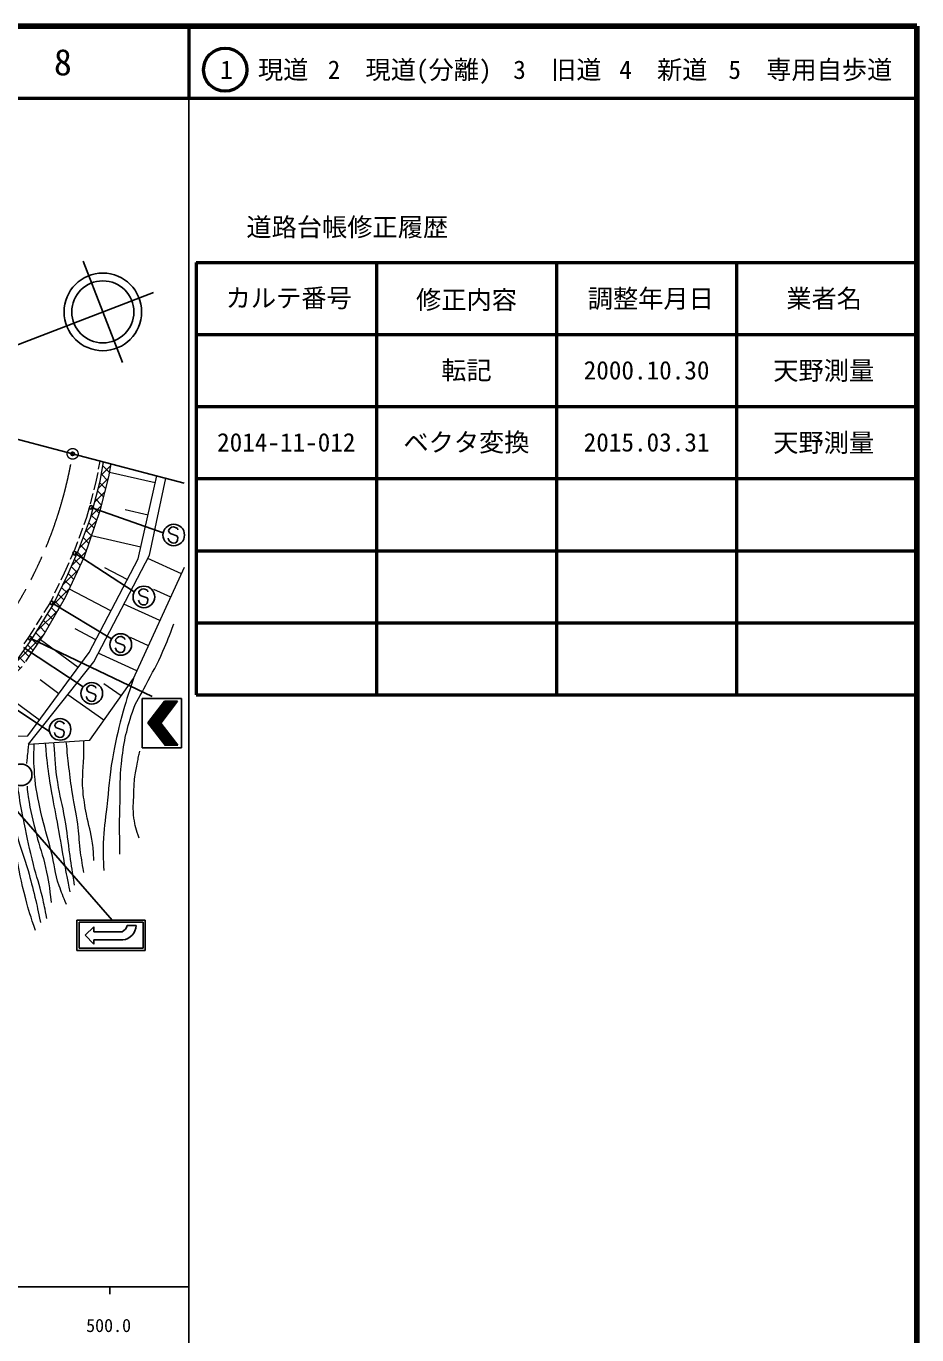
# Model space of a CAD drawing. Units: millimetres, scale not verified. Extents: x 40000 to 680000, y 20000 to 380000.
# Drawn here: x 556408 to 680000, y 198357 to 380000 of the extents above; entities that cross this region are included whole.
import ezdxf
from ezdxf.enums import TextEntityAlignment as Align

# ---------------------------------------------------------------- set-up
doc = ezdxf.new("R2010")
doc.units = ezdxf.units.MM
doc.header["$LTSCALE"] = 1000
doc.header["$PDMODE"] = 32
doc.header["$PDSIZE"] = 500
doc.linetypes.add('CHAIN', pattern=[18.5, 12, -1.5, 3.5, -1.5])
for name, color, linetype, lineweight in [('M-BGD-RSTR', 5, 'Continuous', 25), ('M-BMK', 2, 'CHAIN', 13), ('M-BMK-SRVR', 3, 'Continuous', 25), ('M-STR-STRC', 7, 'Continuous', 25), ('M-TTL', 2, 'Continuous', 140), ('M-TTL-BAND', 7, 'Continuous', 25), ('M-TTL-FRAM', 2, 'Continuous', 50), ('M-TTL-LINE', 7, 'Continuous', 50), ('M-WORK', 1, 'Continuous', 13)]:
    doc.layers.add(name, color=color, linetype=linetype, lineweight=lineweight)
doc.layers.add('M-OTRS', color=6, linetype='Continuous')
doc.layers.add('M-TTL-TXT', color=7, linetype='Continuous')
doc.styles.add('ＭＳ ゴシック', font='')
doc.styles.get('ＭＳ ゴシック').set_extended_font_data('MS Gothic')

msp = doc.modelspace()

# ---------------------------------------------------------------- hatches: boundary and pattern name
at = {"layer": 'M-WORK'}
h = msp.add_hatch(dxfattribs=at)
h.set_pattern_fill('USER', color=256, style=0, pattern_type=2)
h.set_pattern_definition([(45, (565481, 309257), (-707.107, 707.107), []), (135, (565481, 309257), (-707.107, -707.107), [])])
h.paths.add_polyline_path([(565481, 309257), (566727, 312936), (567873, 317465), (567979, 318042), (568197, 319236), (567149, 319511), (566672, 316866), (565313, 311698), (563661, 307276), (562170, 303892), (560154, 299662), (557203, 294900), (554432, 290974), (551555, 287351), (548678, 284243), (546718, 282520), (545886, 281835), (545894, 281366), (547067, 281381), (549544, 283711), (553076, 287493), (553300, 287733), (556364, 291836), (558410, 294842), (558922, 295593), (561879, 300734), (562408, 301873), (564516, 306409)])

# ---------------------------------------------------------------- linework, layer by layer
at = {"layer": 'M-BGD-RSTR'}
for p, q in [((533840, 328260), (562856, 320639)), ((562856, 320639), (578331, 316575))]:
    msp.add_line(p, q, dxfattribs=at)
at = {"layer": 'M-BMK'}
msp.add_circle((562856, 320639), 750, dxfattribs=at)
msp.add_arc((504638, 330214), 59000, 283.67539, 350.6603, dxfattribs=at)
at = {"layer": 'M-BMK-SRVR'}
for p, q in [((564336, 347378), (569757, 333303)), ((548950, 333371), (574084, 343052))]:
    msp.add_line(p, q, dxfattribs=at)
for radius in [5387, 4309]:
    msp.add_circle((567046, 340341), radius, dxfattribs=at)
at = {"layer": 'M-OTRS'}
msp.add_point((562856, 320639), dxfattribs=at)
at = {"layer": 'M-STR-STRC'}
for p, q in [((565423, 313200), (575417, 309688)), ((576178, 308770), (576119, 308934)), ((576196, 310102), (576173, 309932)), ((576173, 309932), (576302, 309658)), ((576389, 310310), (576196, 310102)), ((576302, 309658), (576528, 309548)), ((576586, 310450), (576389, 310310)), ((576528, 309548), (577327, 309267)), ((576834, 310500), (576586, 310450)), ((577008, 310476), (576834, 310500)), ((577225, 310368), (577008, 310476)), ((577390, 310256), (577225, 310368)), ((577327, 309267), (577447, 309008)), ((577441, 310089), (577390, 310256)), ((577447, 309008), (577403, 308667)), ((576304, 308503), (576178, 308770)), ((576459, 308393), (576304, 308503)), ((576678, 308281), (576459, 308393)), ((576859, 308256), (576678, 308281)), ((577110, 308299), (576859, 308256)), ((577297, 308443), (577110, 308299)), ((577403, 308667), (577297, 308443)), ((563146, 306846), (571412, 301469)), ((572248, 301713), (572055, 301505)), ((572444, 301853), (572248, 301713)), ((572693, 301903), (572444, 301853)), ((572867, 301879), (572693, 301903)), ((573084, 301771), (572867, 301879)), ((573249, 301659), (573084, 301771)), ((573300, 301492), (573249, 301659)), ((559969, 299953), (568247, 294944)), ((572036, 300173), (571978, 300338)), ((572055, 301505), (572032, 301335)), ((572032, 301335), (572160, 301061)), ((572163, 299906), (572036, 300173)), ((572160, 301061), (572387, 300952)), ((572318, 299796), (572163, 299906)), ((572537, 299684), (572318, 299796)), ((572387, 300952), (573186, 300670)), ((573156, 299846), (572969, 299702)), ((573262, 300070), (573156, 299846)), ((573186, 300670), (573306, 300411)), ((573306, 300411), (573262, 300070)), ((572718, 299659), (572537, 299684)), ((572969, 299702), (572718, 299659)), ((556963, 295040), (573886, 286947)), ((568847, 294903), (568824, 294733)), ((568824, 294733), (568952, 294459)), ((569040, 295111), (568847, 294903)), ((568952, 294459), (569179, 294349)), ((569236, 295251), (569040, 295111)), ((569179, 294349), (569978, 294068)), ((569485, 295301), (569236, 295251)), ((569659, 295277), (569485, 295301)), ((569876, 295169), (569659, 295277)), ((570041, 295057), (569876, 295169)), ((570092, 294890), (570041, 295057)), ((556039, 293779), (564317, 288297)), ((568828, 293570), (568770, 293735)), ((568955, 293304), (568828, 293570)), ((569110, 293194), (568955, 293304)), ((569329, 293082), (569110, 293194)), ((569510, 293057), (569329, 293082)), ((569761, 293100), (569510, 293057)), ((569948, 293244), (569761, 293100)), ((570054, 293468), (569948, 293244)), ((569978, 294068), (570098, 293809)), ((570098, 293809), (570054, 293468)), ((551375, 287566), (559636, 282123)), ((564828, 288124), (564804, 287953)), ((564804, 287953), (564933, 287680)), ((565020, 288332), (564828, 288124)), ((564933, 287680), (565159, 287570)), ((565217, 288471), (565020, 288332)), ((565159, 287570), (565958, 287288)), ((565466, 288522), (565217, 288471)), ((565639, 288498), (565466, 288522)), ((565856, 288389), (565639, 288498)), ((566021, 288277), (565856, 288389)), ((565958, 287288), (566078, 287029)), ((566072, 288110), (566021, 288277)), ((566078, 287029), (566034, 286688)), ((564809, 286791), (564750, 286956)), ((564935, 286525), (564809, 286791)), ((565090, 286414), (564935, 286525)), ((565309, 286302), (565090, 286414)), ((565490, 286277), (565309, 286302)), ((565741, 286320), (565490, 286277)), ((565928, 286465), (565741, 286320)), ((566034, 286688), (565928, 286465)), ((572512, 286686), (572512, 279837)), ((577965, 286686), (572512, 286686)), ((575598, 286315), (573311, 283307)), ((575692, 284043), (574780, 285240)), ((575789, 284173), (574878, 285368)), ((575887, 284302), (574976, 285497)), ((575985, 284431), (575074, 285626)), ((577391, 286295), (575106, 283267)), ((576082, 284561), (575172, 285755)), ((576180, 284690), (575270, 285884)), ((576277, 284819), (575368, 286013)), ((576375, 284949), (575466, 286142)), ((576473, 285078), (575564, 286270)), ((577391, 286295), (575598, 286315)), ((576570, 285207), (575727, 286314)), ((576668, 285337), (575925, 286312)), ((576765, 285466), (576123, 286309)), ((576863, 285595), (576320, 286307)), ((576960, 285725), (576518, 286305)), ((577058, 285854), (576716, 286303)), ((577156, 285983), (576914, 286301)), ((577253, 286112), (577112, 286298)), ((577351, 286242), (577309, 286296)), ((577965, 279837), (577965, 286686)), ((560814, 283466), (560618, 283327)), ((561063, 283517), (560814, 283466)), ((561237, 283492), (561063, 283517)), ((561453, 283384), (561237, 283492)), ((561618, 283272), (561453, 283384)), ((575871, 280205), (573409, 283436)), ((576068, 280203), (573507, 283565)), ((576265, 280202), (573605, 283693)), ((576462, 280200), (573703, 283822)), ((576659, 280199), (573801, 283951)), ((576856, 280198), (573899, 284080)), ((577054, 280196), (573997, 284209)), ((577251, 280195), (574095, 284338)), ((575106, 283268), (574193, 284467)), ((575204, 283397), (574291, 284595)), ((575301, 283526), (574389, 284724)), ((575399, 283655), (574487, 284853)), ((575497, 283785), (574585, 284982)), ((575594, 283914), (574683, 285111)), ((545776, 281766), (568330, 255925)), ((560406, 281786), (560348, 281951)), ((560425, 283118), (560401, 282948)), ((560401, 282948), (560530, 282675)), ((560533, 281520), (560406, 281786)), ((560618, 283327), (560425, 283118)), ((560530, 282675), (560757, 282565)), ((560757, 282565), (561555, 282283)), ((561632, 281683), (561526, 281459)), ((561555, 282283), (561676, 282024)), ((561670, 283105), (561618, 283272)), ((561676, 282024), (561632, 281683)), ((575673, 280206), (573311, 283307)), ((575106, 283267), (577448, 280193)), ((560688, 281409), (560533, 281520)), ((560907, 281297), (560688, 281409)), ((561087, 281272), (560907, 281297)), ((561339, 281315), (561087, 281272)), ((561526, 281459), (561339, 281315)), ((572512, 279837), (577965, 279837)), ((577448, 280193), (575594, 280206)), ((563441, 255925), (563441, 251706)), ((572941, 255925), (563441, 255925)), ((572641, 255625), (563741, 255625)), ((563741, 255625), (563741, 252006)), ((564583, 253827), (565813, 254989)), ((565813, 254311), (565813, 254989)), ((569709, 254311), (565813, 254311)), ((571660, 255165), (570425, 255165)), ((572641, 252006), (572641, 255625)), ((572941, 251706), (572941, 255925)), ((565813, 252597), (564583, 253827)), ((565813, 252597), (565813, 253168)), ((565813, 253168), (569817, 253168)), ((563441, 251706), (572941, 251706)), ((563741, 252006), (572641, 252006))]:
    msp.add_line(p, q, dxfattribs=at)
for centre, radius in [((565423, 313200), 250), ((576884, 309373), 1500), ((563146, 306846), 250), ((572742, 300776), 1500), ((559969, 299953), 250), ((556963, 295040), 250), ((569534, 294174), 1500), ((565515, 287395), 1500), ((561112, 282390), 1500), ((555707, 276086), 1500)]:
    msp.add_circle(centre, radius, dxfattribs=at)
for centre, radius, start, end in [((569245, 255416), 1199, 292.79898, 348.91022), ((569556, 255257), 2105, 277.11652, 357.48672)]:
    msp.add_arc(centre, radius, start, end, dxfattribs=at)
at = {"layer": 'M-TTL'}
for p, q in [((680000, 380000), (40000, 380000)), ((680000, 20000), (680000, 380000))]:
    msp.add_line(p, q, dxfattribs=at)
at = {"layer": 'M-TTL-BAND'}
for p, q in [((579000, 20000), (579000, 370000)), ((40000, 205000), (579000, 205000)), ((568000, 205000), (568000, 204000))]:
    msp.add_line(p, q, dxfattribs=at)
at = {"layer": 'M-TTL-FRAM'}
for p, q in [((580000, 347197), (580000, 287197)), ((580000, 347197), (680000, 347197)), ((580000, 287197), (680000, 287197))]:
    msp.add_line(p, q, dxfattribs=at)
at = {"layer": 'M-TTL-LINE'}
for p, q in [((579000, 380000), (579000, 370000)), ((40000, 370000), (680000, 370000)), ((605000, 347197), (605000, 287197)), ((630000, 347197), (630000, 287197)), ((655000, 347197), (655000, 287197)), ((580000, 337197), (680000, 337197)), ((580000, 327197), (680000, 327197)), ((580000, 317197), (680000, 317197)), ((580000, 307197), (680000, 307197)), ((580000, 297197), (680000, 297197))]:
    msp.add_line(p, q, dxfattribs=at)
msp.add_circle((584031, 373958), 3000, dxfattribs=at)
at = {"layer": 'M-WORK'}
for p, q in [((566183, 316974), (566376, 318041)), ((566465, 318533), (566657, 319600)), ((566672, 316866), (567149, 319511)), ((567873, 317465), (568197, 319236)), ((574330, 316592), (567979, 318042)), ((565313, 311698), (566672, 316866)), ((565827, 315621), (566183, 316974)), ((566727, 312936), (567873, 317465)), ((571929, 306076), (574552, 317567)), ((573527, 306555), (575799, 317240)), ((565319, 313687), (565700, 315137)), ((564516, 306409), (566727, 312936)), ((564836, 311849), (565192, 313203)), ((573315, 312147), (570139, 312871)), ((563661, 307276), (565313, 311698)), ((564454, 310828), (564836, 311849)), ((563755, 308954), (564279, 310359)), ((572300, 307701), (565481, 309257)), ((562170, 303892), (563661, 307276)), ((562557, 306011), (563198, 307464)), ((563198, 307464), (563580, 308486)), ((561715, 304101), (562356, 305554)), ((561879, 300734), (564516, 306409)), ((565156, 293068), (571929, 306076)), ((565775, 291770), (573527, 306555)), ((577947, 304007), (573305, 306130)), ((560154, 299662), (562170, 303892)), ((561253, 303130), (561715, 304101)), ((570438, 303212), (567336, 304827)), ((571290, 289452), (578363, 304917)), ((560392, 301324), (561037, 302678)), ((568176, 298869), (562408, 301873)), ((576461, 300758), (574140, 301819)), ((558909, 298601), (559715, 299902)), ((558922, 295593), (561879, 300734)), ((559715, 299902), (560177, 300873)), ((574974, 297509), (569981, 299792)), ((557203, 294900), (560154, 299662)), ((557855, 296901), (558646, 298176)), ((556786, 295176), (557592, 296476)), ((566074, 294832), (563190, 296334)), ((554432, 290974), (557203, 294900)), ((556130, 294246), (556786, 295176)), ((556364, 291836), (558922, 295593)), ((563637, 291002), (558410, 294842)), ((573376, 294013), (570879, 295155)), ((556657, 281500), (565156, 293068)), ((571777, 290518), (566407, 292975)), ((556744, 280341), (565775, 291770)), ((560950, 287343), (558336, 289263)), ((565255, 280900), (571290, 289452)), ((558262, 283684), (553076, 287493)), ((567199, 283655), (562168, 287205)), ((569582, 287032), (567170, 288735)), ((545894, 281366), (556657, 281500)), ((556744, 280341), (565255, 280900))]:
    msp.add_line(p, q, dxfattribs=at)
for points, knots in [([(569399, 265057), (569375, 268603), (569355, 269539), (569429, 272410), (569482, 274440), (569423, 275585), (569629, 277605), (569921, 280462), (570258, 282068), (571148, 284798), (571652, 286344), (572296, 287061), (573026, 288514), (573950, 290355), (574559, 291343), (575384, 293230), (576029, 294707), (576232, 295226), (576902, 297066)], [0, 0, 0, 0, 1, 1, 1, 2, 2, 2, 3, 3, 3, 4, 4, 4, 5, 5, 5, 6, 6, 6, 6]), ([(571290, 289452), (570466, 286982), (570241, 286284), (569689, 284219), (569076, 281925), (568761, 280626), (568370, 278284), (567941, 275703), (567869, 274233), (567591, 271631), (567381, 269666), (567165, 268571), (567112, 266596), (567072, 265121), (567080, 264596), (567172, 262819)], [0, 0, 0, 0, 1, 1, 1, 2, 2, 2, 3, 3, 3, 4, 4, 4, 5, 5, 5, 5]), ([(557701, 254467), (556998, 256534), (556818, 257130), (556342, 258863), (555657, 261358), (555500, 262811), (554943, 265337), (554513, 267289), (554184, 268365), (553825, 270332), (553459, 272332), (553305, 273464), (553105, 275487), (552876, 277808), (552874, 278623), (552823, 281452)], [0, 0, 0, 0, 1, 1, 1, 2, 2, 2, 3, 3, 3, 4, 4, 4, 5, 5, 5, 5]), ([(553704, 281463), (553683, 279134), (553672, 278476), (553785, 276566), (553889, 274781), (553954, 273777), (554224, 272010), (554490, 270277), (554691, 269309), (555143, 267615), (555650, 265716), (556119, 264708), (556662, 262819), (557076, 261379), (557277, 260562), (557621, 259103), (557943, 257735), (558036, 257284), (558380, 255586)], [0, 0, 0, 0, 1, 1, 1, 2, 2, 2, 3, 3, 3, 4, 4, 4, 5, 5, 5, 6, 6, 6, 6]), ([(562017, 258104), (561474, 259285), (561334, 259668), (560978, 260701), (560357, 262502), (560349, 263606), (559899, 265457), (559380, 267590), (558919, 268744), (558460, 270891), (558023, 272934), (557737, 274083), (557581, 276166), (557458, 277812), (557456, 278427), (557526, 280392)], [0, 0, 0, 0, 1, 1, 1, 2, 2, 2, 3, 3, 3, 4, 4, 4, 5, 5, 5, 5]), ([(559059, 280493), (559147, 279187), (559182, 278828), (559299, 277765), (559480, 276132), (559668, 275229), (559939, 273609), (560250, 271746), (560485, 270713), (560818, 268853), (561173, 266873), (561330, 265756), (561697, 263778), (561981, 262246), (562076, 261757), (562456, 259862)], [0, 0, 0, 0, 1, 1, 1, 2, 2, 2, 3, 3, 3, 4, 4, 4, 5, 5, 5, 5]), ([(563136, 260781), (562816, 262777), (562736, 263288), (562496, 264897), (562198, 266893), (562119, 268024), (561777, 270012), (561437, 271988), (561073, 273064), (560778, 275047), (560459, 277191), (560420, 277957), (560263, 280572)], [0, 0, 0, 0, 1, 1, 1, 2, 2, 2, 3, 3, 3, 4, 4, 4, 4]), ([(561924, 280681), (562089, 278961), (562133, 278512), (562296, 277125), (562464, 275703), (562554, 274904), (562776, 273489), (563036, 271828), (563309, 270919), (563535, 269253), (563721, 267886), (563678, 267104), (563855, 265737), (564017, 264482), (564092, 264058), (564374, 262540)], [0, 0, 0, 0, 1, 1, 1, 2, 2, 2, 3, 3, 3, 4, 4, 4, 5, 5, 5, 5]), ([(565793, 264198), (565756, 265323), (565722, 265663), (565613, 266596), (565428, 268187), (565069, 269037), (564774, 270612), (564539, 271868), (564409, 272576), (564294, 273849), (564104, 275963), (564415, 277160), (564414, 279283), (564414, 279893), (564417, 280090), (564406, 280844)], [0, 0, 0, 0, 1, 1, 1, 2, 2, 2, 3, 3, 3, 4, 4, 4, 5, 5, 5, 5]), ([(572067, 267285), (571656, 268529), (571528, 268969), (571369, 270085), (571183, 271393), (571303, 272147), (571343, 273468), (571370, 274386), (571371, 274904), (571502, 275813), (571618, 276609), (571734, 277046), (571875, 277837), (571929, 278139), (571945, 278311), (572009, 278610), (572072, 278906), (572099, 279005), (572199, 279360)], [0, 0, 0, 0, 1, 1, 1, 2, 2, 2, 3, 3, 3, 4, 4, 4, 5, 5, 5, 6, 6, 6, 6]), ([(559259, 256146), (559007, 257580), (558923, 257979), (558660, 259143), (558260, 260912), (557858, 261858), (557421, 263619), (556863, 265868), (556594, 267140), (556142, 269413), (555817, 271048), (555618, 271962), (555367, 273611), (555318, 273931), (555300, 274035), (555246, 274432)], [0, 0, 0, 0, 1, 1, 1, 2, 2, 2, 3, 3, 3, 4, 4, 4, 5, 5, 5, 5]), ([(556525, 274527), (556586, 273806), (556622, 273601), (556702, 273009), (556978, 270952), (557308, 269826), (557821, 267814), (558281, 266009), (558695, 265038), (559099, 263219), (559518, 261335), (559602, 260653), (559899, 258344)], [0, 0, 0, 0, 1, 1, 1, 2, 2, 2, 3, 3, 3, 4, 4, 4, 4])]:
    msp.add_open_spline(points, degree=3, knots=knots, dxfattribs=at)
msp.add_open_spline([(556744, 280341), (556590, 279009), (556590, 279009), (556435, 277677)], degree=3, dxfattribs=at)

# ---------------------------------------------------------------- texts
at = {"layer": 'M-TTL-BAND', "style": 'ＭＳ ゴシック'}
msp.add_text('500.0', height=1833, dxfattribs=at).set_placement((567844, 198195), align=Align.BOTTOM_CENTER)
at = {"layer": 'M-TTL-TXT', "style": 'ＭＳ ゴシック'}
for s, height, p in [('8', 3666, (561497, 375000)), ('1\u3000現道', 2566, (589448, 373958)), ('2\u3000現道(分離)', 2566, (609619, 373958)), ('3\u3000旧道', 2566, (630121, 373958)), ('4\u3000新道', 2566, (644824, 373958)), ('5\u3000専用自歩道', 2566, (665228, 373958)), ('道路台帳修正履歴', 2566, (600968, 352113)), ('カルテ番号', 2566, (592839, 342277)), ('修正内容', 2566, (617509, 342023)), ('調整年月日', 2566, (643089, 342197)), ('業者名', 2566, (667134, 342197)), ('転記', 2566, (617500, 332245)), ('2000.10.30', 2566, (642500, 332245)), ('天野測量', 2566, (667077, 332189)), ('2014-11-012', 2566, (592500, 322245)), ('ベクタ変換', 2566, (617500, 322245)), ('2015.03.31', 2566, (642500, 322245)), ('天野測量', 2566, (667077, 322189))]:
    msp.add_text(s, height=height, dxfattribs=at).set_placement(p, align=Align.MIDDLE_CENTER)

doc.saveas('drawing.dxf')
